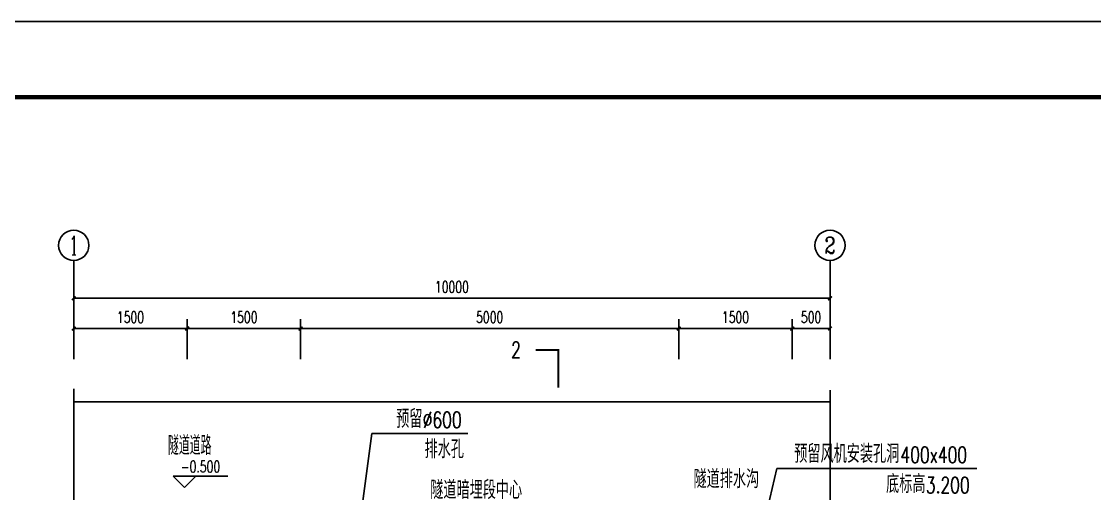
# Model space of a CAD drawing. Header units: millimetres. Extents: x -29538 to 115583, y -232866 to 15404.
# Drawn here: x 81604 to 95793, y -173019 to -166779 of the extents above; entities that cross this region are included whole.
import ezdxf
from ezdxf.enums import TextEntityAlignment as Align

# ---------------------------------------------------------------- set-up
doc = ezdxf.new("R2010")
doc.units = ezdxf.units.MM
doc.header["$LTSCALE"] = 10
doc.header["$MEASUREMENT"] = 0
for name, color, linetype in [('AXIS', 3, 'Continuous'), ('AXIS_TEXT', 7, 'Continuous'), ('DIM_ELEV', 3, 'Continuous'), ('DIM_LEAD', 3, 'Continuous'), ('DIM_SYMB', 3, 'Continuous'), ('HIDE_B', 7, 'Continuous'), ('PUB_TEXT', 7, 'Continuous'), ('QQ', 8, 'Continuous'), ('WALL', 9, 'Continuous'), ('图框', 7, 'Continuous'), ('标注', 4, 'Continuous')]:
    doc.layers.add(name, color=color, linetype=linetype)
doc.styles.add('_TCH_AXIS', font='COMPLEX', dxfattribs={"bigfont": 'GBCBIG'})
doc.styles.add('_TCH_DIM', font='SIMPLEX', dxfattribs={"bigfont": 'GBCBIG'})
doc.styles.add('_TCH_LABEL', font='COMPLEX', dxfattribs={"bigfont": 'GBCBIG'})
doc.styles.add('COMPLEX', font='COMPLEX')
doc.styles.add('DIM_FONT', font='SIMPLEX', dxfattribs={"width": 0.7, "bigfont": 'GBCBIG'})
doc.styles.add('HZTXT', font='SIMPLEX.shx', dxfattribs={"width": 0.8, "bigfont": 'gbhzfs.shx'})
doc.styles.get("Standard").update_dxf_attribs({"font": 'gbenor.shx', "width": 0.75, "bigfont": 'gbcbig.shx'})
doc.dimstyles.new('DIMN50', dxfattribs={"dimscale": 0.5, "dimtxt": 300, "dimasz": 100, "dimexe": 250, "dimexo": 300, "dimgap": 150, "dimtad": 1, "dimdec": 0, "dimzin": 0, "dimdsep": 46, "dimtxsty": 'DIM_FONT', "dimblk": 'ARCHTICK', "dimcen": 0.09, "dimclrt": 7, "dimazin": 2, "dimtfac": 1, "dimtdec": 0, "dimtix": 1, "dimtmove": 2, "dimatfit": 3, "dimldrblk": 'ARCHTICK', "dimfxl": 0, "dimtolj": 1, "dimtzin": 0, "dimarcsym": 0})

# ---------------------------------------------------------------- blocks, each defined once
blk = doc.blocks.new('_ArchTick')
at = {"color": 0, "linetype": 'ByBlock', "const_width": 0.4}
blk.add_lwpolyline([(-0.5, -0.5), (0.5, 0.5)], dxfattribs=at)
blk = doc.blocks.new('*D697')
at = {"layer": 'AXIS', "color": 0, "lineweight": -2}
for p, q in [((311468, -43652), (311468, -43120)), ((312968, -43652), (312968, -43120)), ((311468, -43245), (312968, -43245))]:
    blk.add_line(p, q, dxfattribs=at)
at = {"layer": 'Defpoints', "color": 0}
for p in [(312968, -43245), (311468, -43802), (312968, -43802)]:
    blk.add_point(p, dxfattribs=at)
at = {"layer": 'AXIS', "color": 0, "lineweight": -2, "xscale": 50, "yscale": 50, "zscale": 50, "rotation": 180}
blk.add_blockref('_ArchTick', (311468, -43245), dxfattribs=at)
at = {"layer": 'AXIS', "color": 0, "lineweight": -2, "xscale": 50, "yscale": 50, "zscale": 50}
blk.add_blockref('_ArchTick', (312968, -43245), dxfattribs=at)
at = {"layer": 'AXIS', "color": 7, "insert": (312218, -43095), "char_height": 150, "attachment_point": 5, "style": 'DIM_FONT'}
blk.add_mtext('\\A1;1500', dxfattribs=at)
blk = doc.blocks.new('*D698')
at = {"layer": 'AXIS', "color": 0, "lineweight": -2}
for p, q in [((312968, -43652), (312968, -43120)), ((314468, -43652), (314468, -43120)), ((312968, -43245), (314468, -43245))]:
    blk.add_line(p, q, dxfattribs=at)
at = {"layer": 'Defpoints', "color": 0}
for p in [(314468, -43245), (312968, -43802), (314468, -43802)]:
    blk.add_point(p, dxfattribs=at)
at = {"layer": 'AXIS', "color": 0, "lineweight": -2, "xscale": 50, "yscale": 50, "zscale": 50, "rotation": 180}
blk.add_blockref('_ArchTick', (312968, -43245), dxfattribs=at)
at = {"layer": 'AXIS', "color": 0, "lineweight": -2, "xscale": 50, "yscale": 50, "zscale": 50}
blk.add_blockref('_ArchTick', (314468, -43245), dxfattribs=at)
at = {"layer": 'AXIS', "color": 7, "insert": (313718, -43095), "char_height": 150, "attachment_point": 5, "style": 'DIM_FONT'}
blk.add_mtext('\\A1;1500', dxfattribs=at)
blk = doc.blocks.new('*D699')
at = {"layer": 'AXIS', "color": 0, "lineweight": -2}
for p, q in [((314468, -43652), (314468, -43120)), ((319468, -43652), (319468, -43120)), ((314468, -43245), (319468, -43245))]:
    blk.add_line(p, q, dxfattribs=at)
at = {"layer": 'Defpoints', "color": 0}
for p in [(319468, -43245), (314468, -43802), (319468, -43802)]:
    blk.add_point(p, dxfattribs=at)
at = {"layer": 'AXIS', "color": 0, "lineweight": -2, "xscale": 50, "yscale": 50, "zscale": 50, "rotation": 180}
blk.add_blockref('_ArchTick', (314468, -43245), dxfattribs=at)
at = {"layer": 'AXIS', "color": 0, "lineweight": -2, "xscale": 50, "yscale": 50, "zscale": 50}
blk.add_blockref('_ArchTick', (319468, -43245), dxfattribs=at)
at = {"layer": 'AXIS', "color": 7, "insert": (316968, -43095), "char_height": 150, "attachment_point": 5, "style": 'DIM_FONT'}
blk.add_mtext('\\A1;5000', dxfattribs=at)
blk = doc.blocks.new('*D634')
at = {"layer": 'AXIS', "color": 0, "lineweight": -2}
for p, q in [((319468, -43652), (319468, -43120)), ((320968, -43652), (320968, -43120)), ((319468, -43245), (320968, -43245))]:
    blk.add_line(p, q, dxfattribs=at)
at = {"layer": 'Defpoints', "color": 0}
for p in [(320968, -43245), (319468, -43802), (320968, -43802)]:
    blk.add_point(p, dxfattribs=at)
at = {"layer": 'AXIS', "color": 0, "lineweight": -2, "xscale": 50, "yscale": 50, "zscale": 50, "rotation": 180}
blk.add_blockref('_ArchTick', (319468, -43245), dxfattribs=at)
at = {"layer": 'AXIS', "color": 0, "lineweight": -2, "xscale": 50, "yscale": 50, "zscale": 50}
blk.add_blockref('_ArchTick', (320968, -43245), dxfattribs=at)
at = {"layer": 'AXIS', "color": 7, "insert": (320218, -43095), "char_height": 150, "attachment_point": 5, "style": 'DIM_FONT'}
blk.add_mtext('\\A1;1500', dxfattribs=at)
blk = doc.blocks.new('*D635')
at = {"layer": 'AXIS', "color": 0, "lineweight": -2}
for p, q in [((320968, -43652), (320968, -43120)), ((321468, -43652), (321468, -43120)), ((320968, -43245), (321468, -43245))]:
    blk.add_line(p, q, dxfattribs=at)
at = {"layer": 'Defpoints', "color": 0}
for p in [(321468, -43245), (320968, -43802), (321468, -43802)]:
    blk.add_point(p, dxfattribs=at)
at = {"layer": 'AXIS', "color": 0, "lineweight": -2, "xscale": 50, "yscale": 50, "zscale": 50, "rotation": 180}
blk.add_blockref('_ArchTick', (320968, -43245), dxfattribs=at)
at = {"layer": 'AXIS', "color": 0, "lineweight": -2, "xscale": 50, "yscale": 50, "zscale": 50}
blk.add_blockref('_ArchTick', (321468, -43245), dxfattribs=at)
at = {"layer": 'AXIS', "color": 7, "insert": (321218, -43095), "char_height": 150, "attachment_point": 5, "style": 'DIM_FONT'}
blk.add_mtext('\\A1;500', dxfattribs=at)
blk = doc.blocks.new('*D645')
at = {"layer": 'AXIS', "color": 0, "lineweight": -2}
for p, q in [((311468, -43252), (311468, -42720)), ((311468, -42845), (321468, -42845)), ((321468, -43252), (321468, -42720))]:
    blk.add_line(p, q, dxfattribs=at)
at = {"layer": 'Defpoints', "color": 0}
for p in [(321468, -42845), (311468, -43402), (321468, -43402)]:
    blk.add_point(p, dxfattribs=at)
at = {"layer": 'AXIS', "color": 0, "lineweight": -2, "xscale": 50, "yscale": 50, "zscale": 50, "rotation": 180}
blk.add_blockref('_ArchTick', (311468, -42845), dxfattribs=at)
at = {"layer": 'AXIS', "color": 0, "lineweight": -2, "xscale": 50, "yscale": 50, "zscale": 50}
blk.add_blockref('_ArchTick', (321468, -42845), dxfattribs=at)
at = {"layer": 'AXIS', "color": 7, "insert": (316468, -42695), "char_height": 150, "attachment_point": 5, "style": 'DIM_FONT'}
blk.add_mtext('\\A1;10000', dxfattribs=at)
blk = doc.blocks.new('_AXISO')
blk.add_circle((0, 0), 0.5)
at = {"layer": 'AXIS_TEXT', "style": 'COMPLEX', "width": 1.041667}
blk.add_attdef('A', text='', height=0.56, dxfattribs=at).set_placement((-0.25, -0.28), (0.25, -0.28), align=Align.FIT)
blk = doc.blocks.new('A$C116761DF')
at = {"layer": 'AXIS'}
for p, q in [((8762.9, 55001), (8762.9, 56240.6)), ((18762.9, 55001), (18762.9, 56240.6))]:
    blk.add_line(p, q, dxfattribs=at)
at = {"layer": 'DIM_ELEV'}
for p, q in [((10228.3, 53239.5), (10078.3, 53389.5)), ((10078.3, 53389.5), (10801.8, 53389.5)), ((10228.3, 53239.5), (10378.3, 53389.5))]:
    blk.add_line(p, q, dxfattribs=at)
at = {"layer": 'DIM_LEAD'}
for p, q in [((12212.9, 50271.4), (12704.5, 53952.3)), ((12704.5, 53952.3), (13973.6, 53952.3)), ((17313.3, 50293.9), (18060, 53490.6)), ((18060, 53490.6), (20705.3, 53490.6))]:
    blk.add_line(p, q, dxfattribs=at)
at = {"layer": 'DIM_SYMB', "const_width": 25}
blk.add_lwpolyline([(14871.2, 55058.5), (15171.2, 55058.5), (15171.2, 54558.5)], dxfattribs=at)
at = {"layer": 'DIM_SYMB'}
for points in [[(8762.9, 50641.4), (8762.9, 52535.6), (8657.9, 52573.8), (8867.9, 52610.9), (8762.9, 52648.1), (8762.9, 54542.4)], [(18762.9, 50641.4), (18762.9, 52526.9), (18657.9, 52565.1), (18867.9, 52602.2), (18762.9, 52639.4), (18762.9, 54524.9)]]:
    blk.add_lwpolyline(points, dxfattribs=at)
at = {"layer": 'HIDE_B', "flags": 128}
blk.add_lwpolyline([(3000, 31700), (3000, 31700), (3000, 31700), (3000, 58400), (3000, 58400), (3000, 58400), (41000, 58400), (41000, 58400), (41000, 58400), (41000, 58400), (41000, 58400), (41000, 58400), (41000, 31700), (41000, 31700), (3000, 31700)], close=True, dxfattribs=at)
at = {"layer": 'QQ'}
blk.add_line((18762.9, 54373.7), (8762.9, 54373.7), dxfattribs=at)
at = {"layer": 'WALL', "color": 0}
blk.add_line((0, 59400), (42050, 59400), dxfattribs=at)
at = {"layer": '图框', "linetype": 'Continuous'}
blk.add_lwpolyline([(42000, 59400), (0, 59400)], dxfattribs=at)
at = {"layer": '图框', "linetype": 'Continuous', "const_width": 60}
blk.add_lwpolyline([(41000, 58400), (3000, 58400), (3000, 30700), (41000, 30700), (41000, 58400)], dxfattribs=at)
at = {"layer": 'AXIS'}
ref = blk.add_blockref('_AXISO', (8762.9, 56440.6), dxfattribs=dict(at, xscale=400, yscale=400, zscale=400))
ref.add_attrib('A', '1', dxfattribs={"layer": 'AXIS_TEXT', "height": 249.8, "style": '_TCH_AXIS'}).set_placement((8709.4, 56315.7), (8816.4, 56315.7), align=Align.FIT)
ref = blk.add_blockref('_AXISO', (18762.9, 56440.6), dxfattribs=dict(at, xscale=400, yscale=400, zscale=400))
ref.add_attrib('A', '2', dxfattribs={"layer": 'AXIS_TEXT', "height": 219.2, "style": '_TCH_AXIS'}).set_placement((18689.8, 56331), (18836, 56331), align=Align.FIT)
at = {"layer": 'PUB_TEXT', "width": 0.705882}
for s, height, style, p in [('2', 212.5, '_TCH_LABEL', (14546.6, 54952.3)), ('%%c600', 212.5, '_TCH_DIM', (13377.2, 54027.3)), ('400x400', 212.5, '_TCH_DIM', (19694.6, 53565.6)), ('-0.500', 148.75, '_TCH_DIM', (10177.8, 53442)), ('3.200', 212.5, '_TCH_DIM', (20030.3, 53165.6))]:
    blk.add_text(s, height=height, dxfattribs=dict(at, style=style)).set_placement(p)
at = {"layer": 'PUB_TEXT', "style": '_TCH_DIM'}
for s, p in [('预留', (13026.1, 54027.3)), ('排水孔', (13401.3, 53627.3)), ('预留风机安装孔洞', (18290.4, 53565.6)), ('隧道排水沟', (16957.9, 53231.1)), ('隧道暗埋段中心', (13476.5, 53088)), ('底标高', (19503.8, 53165.6))]:
    blk.add_text(s, height=241.13, dxfattribs=at).set_placement(p)
at = {"layer": 'PUB_TEXT', "ltscale": 250, "style": 'HZTXT', "width": 0.8}
blk.add_text('隧道道路', height=250, rotation=0.00033, dxfattribs=at).set_placement((10008.9, 53670.2))
at = {"layer": '图框', "width": 0.7}
for tag, p in [('泵房平面图、立面图、1-1剖面图', (20087.2, 31200)), ('泵房2-2剖面图、门窗表', (20087.2, 1500))]:
    blk.add_attdef(tag, text='', height=500, dxfattribs=at).set_placement(p, align=Align.MIDDLE_CENTER)
at = {"layer": 'AXIS'}
for p1, p2, picture, middle in [((8762.9, 55184.1), (18762.9, 55184.1), '*D645', (13762.9, 55890.8)), ((8762.9, 54784.1), (10262.9, 54784.1), '*D697', (9512.9, 55490.8)), ((10262.9, 54784.1), (11762.9, 54784.1), '*D698', (11012.9, 55490.8)), ((11762.9, 54784.1), (16762.9, 54784.1), '*D699', (14262.9, 55490.8)), ((16762.9, 54784.1), (18262.9, 54784.1), '*D634', (17512.9, 55490.8)), ((18262.9, 54784.1), (18762.9, 54784.1), '*D635', (18512.9, 55490.8))]:
    dim = blk.add_aligned_dim(p1=p1, p2=p2, distance=556.7, dimstyle='DIMN50', dxfattribs=at)
    dim.commit()
    dim.dimension.update_dxf_attribs({"geometry": picture, "text_midpoint": middle, "insert": (-302705.3, 98586.1)})

msp = doc.modelspace()

# ---------------------------------------------------------------- block references
at = {"layer": '标注'}
msp.add_blockref('A$C116761DF', (73532.6, -226179.33), dxfattribs=at)

doc.saveas('drawing.dxf')
